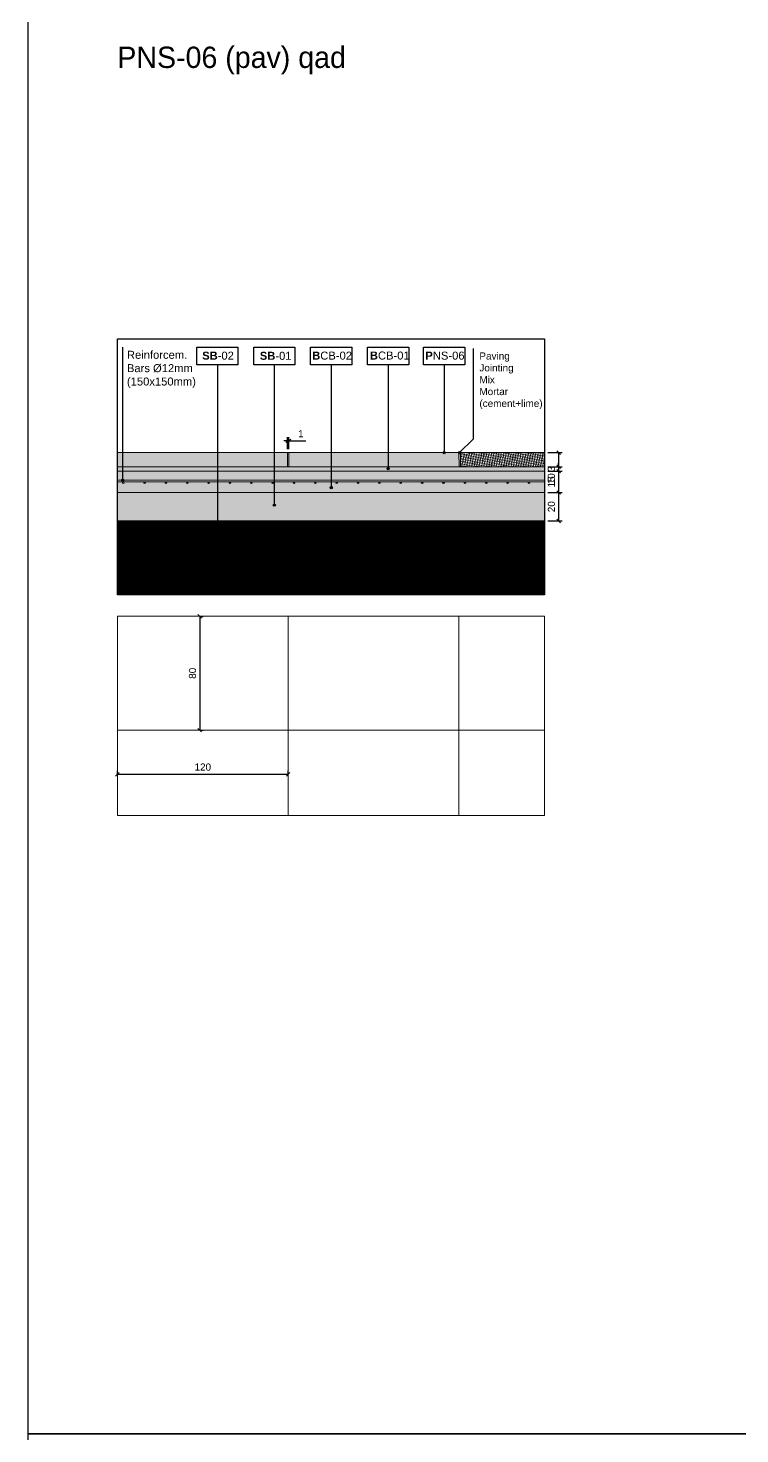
# Model space of a CAD drawing. Header units: metres. Extents: x -325 to 301, y -147 to 149.
# Drawn here: x 260.92 to 265.92, y 103.46 to 113.33 of the extents above; entities that cross this region are included whole.
import ezdxf

# ---------------------------------------------------------------- set-up
doc = ezdxf.new("R2010")
doc.units = ezdxf.units.M
doc.layers.get('Defpoints').update_dxf_attribs({"lineweight": 13})
doc.layers.add('-aux', color=50, linetype='Continuous', plot=False)
doc.layers.add('0-TX-1_25', color=7, linetype='Continuous', true_color=0x3f4f7f)
doc.layers.add('EIT_3 TR sorra', color=7, linetype='Continuous', true_color=0xd8ceb0)
for name, color, linetype, lineweight, true_color in [('02-L-Joints-Paviment_07_Natural Stone', 7, 'Continuous', 5, 0x998833), ('03-TR-Paviment_08_Natural Stone Bleachers', 7, 'Continuous', 5, 0xafad9d), ('3-TR tot_u', 7, 'Continuous', 5, 0x787878)]:
    doc.layers.add(name, color=color, linetype=linetype, lineweight=lineweight, true_color=true_color)
for name, color, linetype, lineweight in [('1-CM', 7, 'Continuous', 0), ('2-L-secció', 1, 'Continuous', 0), ('2-metall', 5, 'Continuous', 0), ('3-TR Seleccionat', 44, 'Continuous', 0), ('3-TR Tot-u', 37, 'Continuous', 0)]:
    doc.layers.add(name, color=color, linetype=linetype, lineweight=lineweight)
for name, color, linetype in [('A-KEYPLAN_HATCH', 7, 'Continuous'), ('A_TEXT_2', 7, 'Continuous'), ('EIT_0 Llegenda', 7, 'Continuous')]:
    doc.layers.add(name, color=color, linetype=linetype)
doc.styles.get("Standard").update_dxf_attribs({"font": 'arial.ttf'})
doc.styles.add('x-llegenda materials$0$ENGRAVERS', font='TT0586M.TTF')
doc.dimstyles.new('ISO-25', dxfattribs={"dimtxt": 0.1, "dimasz": 0.1, "dimexe": 0.1, "dimexo": 0.1, "dimgap": 0.1, "dimtad": 1, "dimdec": 0, "dimlfac": 100, "dimzin": 9, "dimtxsty": 'Standard', "dimblk": 'OBLIQUE', "dimcen": 0.1, "dimadec": 0, "dimazin": 0, "dimtfac": 1, "dimtdec": 0, "dimtmove": 0, "dimatfit": 3, "dimldrblk": 'OBLIQUE', "dimfxl": 1, "dimarcsym": 0})

# ---------------------------------------------------------------- blocks, each defined once
blk = doc.blocks.new('hatch keyplan 2')
at = {"layer": 'A-KEYPLAN_HATCH'}
blk.add_lwpolyline([(0, 0.00548), (0.01287, 0.00548), (0.01287, 0), (0, 0)], close=True, dxfattribs=at)
blk = doc.blocks.new('hatch keyplan')
at = {"layer": 'A-KEYPLAN_HATCH'}
blk.add_blockref('hatch keyplan 2', (1.43058, 0.85215), dxfattribs=at)
blk = doc.blocks.new('PNS06')
at = {"layer": 'A-KEYPLAN_HATCH', "xscale": 0.7124947396918078, "yscale": 0.7124947396918078, "zscale": 0.7124947396918078}
blk.add_blockref('hatch keyplan', (-1.01928, -0.60715), dxfattribs=at)
at = {"layer": 'A_TEXT_2', "insert": (-0.00057, 0.00291), "char_height": 0.0017812, "attachment_point": 1}
blk.add_mtext_dynamic_manual_height_columns('\\pi0.00098;{\\fArial|b1|i0|c0|p34;P}NS-06', width=0.0103753, gutter_width=0.01069, heights=[0], dxfattribs=at)
blk = doc.blocks.new('_Oblique')
at = {"color": 0, "lineweight": -2}
blk.add_line((-0.5, -0.5), (0.5, 0.5), dxfattribs=at)
blk = doc.blocks.new('*D776')
at = {"layer": '0-TX-1_25', "color": 0, "lineweight": -2, "transparency": 16777216}
for p, q in [((264.5741, 110.3516), (264.6739, 110.3516)), ((264.6489, 110.3516), (264.6489, 110.2516)), ((264.5741, 110.2516), (264.6739, 110.2516)), ((264.6489, 110.2516), (264.6489, 110.1099))]:
    blk.add_line(p, q, dxfattribs=at)
at = {"layer": 'Defpoints', "color": 0, "transparency": 16777216}
for p in [(264.5491, 110.3516), (264.5491, 110.2516), (264.6489, 110.2516)]:
    blk.add_point(p, dxfattribs=at)
at = {"layer": '0-TX-1_25', "color": 0, "lineweight": -2, "transparency": 16777216, "xscale": 0.025, "yscale": 0.025, "zscale": 0.025}
for p, rotation in [((264.6489, 110.3516), 90), ((264.6489, 110.2516), 270)]:
    blk.add_blockref('_Oblique', p, dxfattribs=dict(at, rotation=rotation))
at = {"layer": '0-TX-1_25', "color": 0, "transparency": 16777216, "insert": (264.5984, 110.1682), "char_height": 0.05, "attachment_point": 5, "rotation": 90}
blk.add_mtext('10', dxfattribs=at)
blk = doc.blocks.new('*D777')
at = {"layer": '0-TX-1_25', "color": 0, "lineweight": -2, "transparency": 16777216}
for p, q in [((264.5741, 110.0716), (264.6739, 110.0716)), ((264.6489, 110.0716), (264.6489, 109.8716)), ((264.5741, 109.8716), (264.6739, 109.8716))]:
    blk.add_line(p, q, dxfattribs=at)
at = {"layer": 'Defpoints', "color": 0, "transparency": 16777216}
for p in [(264.5491, 110.0716), (264.5491, 109.8716), (264.6489, 109.8716)]:
    blk.add_point(p, dxfattribs=at)
at = {"layer": '0-TX-1_25', "color": 0, "lineweight": -2, "transparency": 16777216, "xscale": 0.025, "yscale": 0.025, "zscale": 0.025}
for p, rotation in [((264.6489, 110.0716), 90), ((264.6489, 109.8716), 270)]:
    blk.add_blockref('_Oblique', p, dxfattribs=dict(at, rotation=rotation))
at = {"layer": '0-TX-1_25', "color": 0, "transparency": 16777216, "insert": (264.5984, 109.9716), "char_height": 0.05, "attachment_point": 5, "rotation": 90}
blk.add_mtext('20', dxfattribs=at)
blk = doc.blocks.new('*D778')
at = {"layer": '0-TX-1_25', "color": 0, "lineweight": -2, "transparency": 16777216}
for p, q in [((264.5741, 110.2216), (264.6739, 110.2216)), ((264.6489, 110.2216), (264.6489, 110.0716)), ((264.5741, 110.0716), (264.6739, 110.0716))]:
    blk.add_line(p, q, dxfattribs=at)
at = {"layer": 'Defpoints', "color": 0, "transparency": 16777216}
for p in [(264.5491, 110.2216), (264.5491, 110.0716), (264.6489, 110.0716)]:
    blk.add_point(p, dxfattribs=at)
at = {"layer": '0-TX-1_25', "color": 0, "lineweight": -2, "transparency": 16777216, "xscale": 0.025, "yscale": 0.025, "zscale": 0.025}
for p, rotation in [((264.6489, 110.2216), 90), ((264.6489, 110.0716), 270)]:
    blk.add_blockref('_Oblique', p, dxfattribs=dict(at, rotation=rotation))
at = {"layer": '0-TX-1_25', "color": 0, "transparency": 16777216, "insert": (264.5984, 110.1466), "char_height": 0.05, "attachment_point": 5, "rotation": 90}
blk.add_mtext('15', dxfattribs=at)
blk = doc.blocks.new('*D779')
at = {"layer": '0-TX-1_25', "color": 0, "lineweight": -2, "transparency": 16777216}
for p, q in [((264.5741, 110.2516), (264.6739, 110.2516)), ((264.6489, 110.2516), (264.6489, 110.2766)), ((264.6489, 110.2516), (264.6489, 110.2216)), ((264.5741, 110.2216), (264.6739, 110.2216)), ((264.6489, 110.2216), (264.6489, 110.1966))]:
    blk.add_line(p, q, dxfattribs=at)
at = {"layer": 'Defpoints', "color": 0, "transparency": 16777216}
for p in [(264.5491, 110.2516), (264.5491, 110.2216), (264.6489, 110.2216)]:
    blk.add_point(p, dxfattribs=at)
at = {"layer": '0-TX-1_25', "color": 0, "lineweight": -2, "transparency": 16777216, "xscale": 0.025, "yscale": 0.025, "zscale": 0.025}
for p, rotation in [((264.6489, 110.2516), 270), ((264.6489, 110.2216), 90)]:
    blk.add_blockref('_Oblique', p, dxfattribs=dict(at, rotation=rotation))
at = {"layer": '0-TX-1_25', "color": 0, "transparency": 16777216, "insert": (264.5984, 110.2366), "char_height": 0.05, "attachment_point": 5, "rotation": 90}
blk.add_mtext('3', dxfattribs=at)
blk = doc.blocks.new('SB-02')
at = {"layer": 'A-KEYPLAN_HATCH'}
blk.add_blockref('hatch keyplan', (-1.43058, -0.85215), dxfattribs=at)
at = {"layer": 'A_TEXT_2', "insert": (-0.0008, 0.00408), "char_height": 0.0025, "attachment_point": 1}
blk.add_mtext_dynamic_manual_height_columns('\\pi0.00249;{\\fArial|b1|i0|c0|p34;SB}-02', width=0.0145619, gutter_width=0.015, heights=[0], dxfattribs=at)
blk = doc.blocks.new('B-CB01')
at = {"layer": 'A-KEYPLAN_HATCH'}
blk.add_blockref('hatch keyplan', (-1.43058, -0.85215), dxfattribs=at)
at = {"layer": 'A_TEXT_2', "insert": (-0.0008, 0.00411), "char_height": 0.0025, "attachment_point": 1}
blk.add_mtext_dynamic_manual_height_columns('\\pi0.00152;{\\fArial|b1|i0|c0|p34;B}CB-01', width=0.0145619, gutter_width=0.015, heights=[0], dxfattribs=at)
blk = doc.blocks.new('B-CB02')
at = {"layer": 'A-KEYPLAN_HATCH'}
blk.add_blockref('hatch keyplan', (-1.43058, -0.85215), dxfattribs=at)
at = {"layer": 'A_TEXT_2', "insert": (-0.0008, 0.00409), "char_height": 0.0025, "attachment_point": 1}
blk.add_mtext_dynamic_manual_height_columns('\\pi0.00129;{\\fArial|b1|i0|c0|p34;B}CB-02', width=0.0145619, gutter_width=0.015, heights=[0], dxfattribs=at)
blk = doc.blocks.new('POINT')
at = {"layer": '0-TX-1_25'}
h = blk.add_hatch(dxfattribs=at)
h.set_pattern_fill('ANGLE', color=256)
h.set_pattern_definition([(0, (-83.747, -12.726), (0, 6.985), [5.08, -1.905]), (90, (-83.747, -12.726), (-6.985, 4e-16), [5.08, -1.905])])
edge = h.paths.add_edge_path()
edge.add_arc((0, 0), 0.0075, 0, 360)
h = blk.add_hatch(color=256, dxfattribs=at)
h.dxf.hatch_style = 1
edge = h.paths.add_edge_path()
edge.add_arc((0, 0), 0.0075, 0, 360)
blk.add_circle((0, 0), 0.0075, dxfattribs=at)
blk = doc.blocks.new('SB-01')
at = {"layer": 'A-KEYPLAN_HATCH'}
blk.add_blockref('hatch keyplan', (-1.43058, -0.85215), dxfattribs=at)
at = {"layer": 'A_TEXT_2', "insert": (-0.0008, 0.00403), "char_height": 0.0025, "attachment_point": 1}
blk.add_mtext_dynamic_manual_height_columns('\\pi0.00271;{\\fArial|b1|i0|c0|p34;SB}-01', width=0.0145619, gutter_width=0.015, heights=[0], dxfattribs=at)
blk = doc.blocks.new('*D780')
at = {"layer": '0-TX-1_25', "color": 0, "lineweight": -2, "transparency": 16777216}
for p, q in [((262.1274, 109.2007), (262.1524, 109.2007)), ((262.1274, 109.2007), (262.1274, 108.4016)), ((262.1274, 108.4016), (262.1524, 108.4016))]:
    blk.add_line(p, q, dxfattribs=at)
at = {"layer": 'Defpoints', "color": 0, "transparency": 16777216}
for p in [(262.1274, 109.2007), (262.1274, 108.4016), (262.1274, 108.4016)]:
    blk.add_point(p, dxfattribs=at)
at = {"layer": '0-TX-1_25', "color": 0, "lineweight": -2, "transparency": 16777216, "xscale": 0.025, "yscale": 0.025, "zscale": 0.025}
for p, rotation in [((262.1274, 109.2007), 90), ((262.1274, 108.4016), 270)]:
    blk.add_blockref('_Oblique', p, dxfattribs=dict(at, rotation=rotation))
at = {"layer": '0-TX-1_25', "color": 0, "transparency": 16777216, "insert": (262.0769, 108.8012), "char_height": 0.05, "attachment_point": 5, "rotation": 90}
blk.add_mtext('80', dxfattribs=at)
blk = doc.blocks.new('*D781')
at = {"layer": '0-TX-1_25', "color": 0, "lineweight": -2, "transparency": 16777216}
for p, q in [((261.5491, 108.0915), (261.5491, 108.1165)), ((261.5491, 108.0915), (262.7491, 108.0915)), ((262.7491, 108.0915), (262.7491, 108.1165))]:
    blk.add_line(p, q, dxfattribs=at)
at = {"layer": 'Defpoints', "color": 0, "transparency": 16777216}
for p in [(261.5491, 108.0915), (262.7491, 108.0915), (262.7491, 108.0915)]:
    blk.add_point(p, dxfattribs=at)
at = {"layer": '0-TX-1_25', "color": 0, "lineweight": -2, "transparency": 16777216, "xscale": 0.025, "yscale": 0.025, "zscale": 0.025, "rotation": 180}
blk.add_blockref('_Oblique', (261.5491, 108.0915), dxfattribs=at)
at = {"layer": '0-TX-1_25', "color": 0, "lineweight": -2, "transparency": 16777216, "xscale": 0.025, "yscale": 0.025, "zscale": 0.025}
blk.add_blockref('_Oblique', (262.7491, 108.0915), dxfattribs=at)
at = {"layer": '0-TX-1_25', "color": 0, "transparency": 16777216, "insert": (262.1491, 108.142), "char_height": 0.05, "attachment_point": 5}
blk.add_mtext('120', dxfattribs=at)
blk = doc.blocks.new('*D782')
at = {"layer": '0-TX-1_25', "color": 0, "lineweight": -2, "transparency": 16777216}
for p, q in [((262.7441, 110.3766), (262.7441, 110.4595)), ((262.7541, 110.3766), (262.7541, 110.4595)), ((262.7441, 110.4345), (262.7191, 110.4345)), ((262.7441, 110.4345), (262.7541, 110.4345)), ((262.7541, 110.4345), (262.8725, 110.4345))]:
    blk.add_line(p, q, dxfattribs=at)
at = {"layer": 'Defpoints', "color": 0, "transparency": 16777216}
for p in [(262.7441, 110.3516), (262.7541, 110.4345), (262.7541, 110.3516)]:
    blk.add_point(p, dxfattribs=at)
at = {"layer": '0-TX-1_25', "color": 0, "lineweight": -2, "transparency": 16777216, "xscale": 0.025, "yscale": 0.025, "zscale": 0.025}
blk.add_blockref('_Oblique', (262.7441, 110.4345), dxfattribs=at)
at = {"layer": '0-TX-1_25', "color": 0, "lineweight": -2, "transparency": 16777216, "xscale": 0.025, "yscale": 0.025, "zscale": 0.025, "rotation": 180}
blk.add_blockref('_Oblique', (262.7541, 110.4345), dxfattribs=at)
at = {"layer": '0-TX-1_25', "color": 0, "transparency": 16777216, "insert": (262.8383, 110.4846), "char_height": 0.05, "attachment_point": 5}
blk.add_mtext('1', dxfattribs=at)
blk = doc.blocks.new('*U2865')
at = {"layer": '2-metall'}
blk.add_circle((0.0412, -0.006), 0.006, dxfattribs=at)
blk = doc.blocks.new('*U2866')
at = {"layer": '2-metall', "color": 0, "linetype": 'ByBlock', "lineweight": -2, "transparency": 16777216}
for p in [(261.5491, 110.1466), (261.6991, 110.1466), (261.8491, 110.1466), (261.9991, 110.1466), (262.1491, 110.1466), (262.2991, 110.1466), (262.4491, 110.1466), (262.5991, 110.1466), (262.7491, 110.1466), (262.8991, 110.1466), (263.0491, 110.1466), (263.1991, 110.1466), (263.3491, 110.1466), (263.4991, 110.1466), (263.6491, 110.1466), (263.7991, 110.1466), (263.9491, 110.1466), (264.0991, 110.1466), (264.2491, 110.1466), (264.3991, 110.1466)]:
    blk.add_blockref('*U2865', p, dxfattribs=at)

msp = doc.modelspace()

# ---------------------------------------------------------------- hatches: boundary and pattern name
at = {"layer": '03-TR-Paviment_08_Natural Stone Bleachers'}
h = msp.add_hatch(dxfattribs=at)
h.set_pattern_fill('DASH', color=256, scale=0.002611, angle=233, style=0, double=1)
h.set_pattern_definition([(233, (3e-10, -20.7), (0.00163153231, -0.01160895562), [0.00828944353, -0.00828944353])])
h.paths.add_polyline_path([(262.7442, 110.2517), (262.7441, 110.3517), (261.5491, 110.3516), (261.5491, 110.2516)])
h = msp.add_hatch(dxfattribs=at)
h.set_pattern_fill('DASH', color=256, scale=0.002611, angle=233, style=0, double=1)
h.set_pattern_definition([(233, (1.205, -20.7), (0.00163153231, -0.01160895562), [0.00828944353, -0.00828944353])])
h.paths.add_polyline_path([(263.9492, 110.2517), (263.9491, 110.3517), (262.7541, 110.3516), (262.7541, 110.2516)])
h = msp.add_hatch(dxfattribs=at)
h.set_pattern_fill('DASH', color=256, scale=0.002611, angle=233, style=0, double=1)
h.set_pattern_definition([(233, (2.41, -20.7), (0.00163153231, -0.01160895562), [0.00828944353, -0.00828944353])])
h.paths.add_polyline_path([(264.5492, 110.2517), (264.5491, 110.3517), (263.9591, 110.3516), (263.9591, 110.2516)])
at = {"layer": '2-metall'}
h = msp.add_hatch(color=256, dxfattribs=at)
h.dxf.hatch_style = 1
edge = h.paths.add_edge_path()
edge.add_arc((261.5903, 110.1406), 0.006, 0, 360)
edge = h.paths.add_edge_path()
edge.add_arc((261.7403, 110.1406), 0.006, 0, 360)
edge = h.paths.add_edge_path()
edge.add_arc((261.8903, 110.1406), 0.006, 0, 360)
edge = h.paths.add_edge_path()
edge.add_arc((262.0403, 110.1406), 0.006, 0, 360)
edge = h.paths.add_edge_path()
edge.add_arc((262.1903, 110.1406), 0.006, 0, 360)
edge = h.paths.add_edge_path()
edge.add_arc((262.3403, 110.1406), 0.006, 0, 360)
edge = h.paths.add_edge_path()
edge.add_arc((262.4903, 110.1406), 0.006, 0, 360)
edge = h.paths.add_edge_path()
edge.add_arc((262.6403, 110.1406), 0.006, 0, 360)
edge = h.paths.add_edge_path()
edge.add_arc((262.7903, 110.1406), 0.006, 0, 360)
edge = h.paths.add_edge_path()
edge.add_arc((262.9403, 110.1406), 0.006, 0, 360)
edge = h.paths.add_edge_path()
edge.add_arc((263.0903, 110.1406), 0.006, 0, 360)
edge = h.paths.add_edge_path()
edge.add_arc((263.2403, 110.1406), 0.006, 0, 360)
edge = h.paths.add_edge_path()
edge.add_arc((263.3903, 110.1406), 0.006, 0, 360)
edge = h.paths.add_edge_path()
edge.add_arc((263.5403, 110.1406), 0.006, 0, 360)
edge = h.paths.add_edge_path()
edge.add_arc((263.6903, 110.1406), 0.006, 0, 360)
edge = h.paths.add_edge_path()
edge.add_arc((263.8403, 110.1406), 0.006, 0, 360)
edge = h.paths.add_edge_path()
edge.add_arc((263.9903, 110.1406), 0.006, 0, 360)
edge = h.paths.add_edge_path()
edge.add_arc((264.1403, 110.1406), 0.006, 0, 360)
edge = h.paths.add_edge_path()
edge.add_arc((264.2903, 110.1406), 0.006, 0, 360)
edge = h.paths.add_edge_path()
edge.add_arc((264.4403, 110.1406), 0.006, 0, 360)
h = msp.add_hatch(color=256, dxfattribs=at)
h.dxf.hatch_style = 1
edge = h.paths.add_edge_path()
edge.add_arc((261.7403, 110.1406), 0.006, 0, 360)
h = msp.add_hatch(color=256, dxfattribs=at)
h.dxf.hatch_style = 1
edge = h.paths.add_edge_path()
edge.add_arc((261.8903, 110.1406), 0.006, 0, 360)
h = msp.add_hatch(color=256, dxfattribs=at)
h.dxf.hatch_style = 1
edge = h.paths.add_edge_path()
edge.add_arc((262.0403, 110.1406), 0.006, 0, 360)
h = msp.add_hatch(color=256, dxfattribs=at)
h.dxf.hatch_style = 1
edge = h.paths.add_edge_path()
edge.add_arc((262.1903, 110.1406), 0.006, 0, 360)
h = msp.add_hatch(color=256, dxfattribs=at)
h.dxf.hatch_style = 1
edge = h.paths.add_edge_path()
edge.add_arc((262.3403, 110.1406), 0.006, 0, 360)
h = msp.add_hatch(color=256, dxfattribs=at)
h.dxf.hatch_style = 1
edge = h.paths.add_edge_path()
edge.add_arc((262.4903, 110.1406), 0.006, 0, 360)
h = msp.add_hatch(color=256, dxfattribs=at)
h.dxf.hatch_style = 1
edge = h.paths.add_edge_path()
edge.add_arc((262.6403, 110.1406), 0.006, 0, 360)
h = msp.add_hatch(color=256, dxfattribs=at)
h.dxf.hatch_style = 1
edge = h.paths.add_edge_path()
edge.add_arc((262.7903, 110.1406), 0.006, 0, 360)
h = msp.add_hatch(color=256, dxfattribs=at)
h.dxf.hatch_style = 1
edge = h.paths.add_edge_path()
edge.add_arc((262.9403, 110.1406), 0.006, 0, 360)
h = msp.add_hatch(color=256, dxfattribs=at)
h.dxf.hatch_style = 1
edge = h.paths.add_edge_path()
edge.add_arc((263.0903, 110.1406), 0.006, 0, 360)
h = msp.add_hatch(color=256, dxfattribs=at)
h.dxf.hatch_style = 1
edge = h.paths.add_edge_path()
edge.add_arc((263.2403, 110.1406), 0.006, 0, 360)
h = msp.add_hatch(color=256, dxfattribs=at)
h.dxf.hatch_style = 1
edge = h.paths.add_edge_path()
edge.add_arc((263.3903, 110.1406), 0.006, 0, 360)
h = msp.add_hatch(color=256, dxfattribs=at)
h.dxf.hatch_style = 1
edge = h.paths.add_edge_path()
edge.add_arc((263.5403, 110.1406), 0.006, 0, 360)
h = msp.add_hatch(color=256, dxfattribs=at)
h.dxf.hatch_style = 1
edge = h.paths.add_edge_path()
edge.add_arc((263.6903, 110.1406), 0.006, 0, 360)
h = msp.add_hatch(color=256, dxfattribs=at)
h.dxf.hatch_style = 1
edge = h.paths.add_edge_path()
edge.add_arc((263.8403, 110.1406), 0.006, 0, 360)
h = msp.add_hatch(color=256, dxfattribs=at)
h.dxf.hatch_style = 1
edge = h.paths.add_edge_path()
edge.add_arc((263.9903, 110.1406), 0.006, 0, 360)
h = msp.add_hatch(color=256, dxfattribs=at)
h.dxf.hatch_style = 1
edge = h.paths.add_edge_path()
edge.add_arc((264.1403, 110.1406), 0.006, 0, 360)
h = msp.add_hatch(color=256, dxfattribs=at)
h.dxf.hatch_style = 1
edge = h.paths.add_edge_path()
edge.add_arc((264.2903, 110.1406), 0.006, 0, 360)
h = msp.add_hatch(color=256, dxfattribs=at)
h.dxf.hatch_style = 1
edge = h.paths.add_edge_path()
edge.add_arc((264.4403, 110.1406), 0.006, 0, 360)
at = {"layer": '3-TR Seleccionat'}
h = msp.add_hatch(dxfattribs=at)
h.set_pattern_fill('ANSI31', color=256, scale=0.002, angle=225, style=0)
h.set_pattern_definition([(270, (90, -20.7), (0.00635, -1e-18), [])])
h.paths.add_polyline_path([(261.5491, 109.3516), (264.5491, 109.3516), (264.5491, 109.8716), (261.5491, 109.8716)])
at = {"layer": '3-TR Tot-u'}
h = msp.add_hatch(dxfattribs=at)
h.set_pattern_fill('EARTH', color=256, scale=0.005, style=0)
h.set_pattern_definition([(0, (80, -20.83), (0.03175, 0.03175), [0.03175, -0.03175]), (0, (80, -20.818094), (0.03175, 0.03175), [0.03175, -0.03175]), (0, (80, -20.806187), (0.03175, 0.03175), [0.03175, -0.03175]), (90, (80.00397, -20.80222), (-0.03175, 0.03175), [0.03175, -0.03175]), (90, (80.015875, -20.80222), (-0.03175, 0.03175), [0.03175, -0.03175]), (90, (80.02778, -20.80222), (-0.03175, 0.03175), [0.03175, -0.03175])])
h.paths.add_polyline_path([(264.5491, 110.0716), (261.5491, 110.0716), (261.5491, 109.8716), (264.5491, 109.8716)])
at = {"layer": '3-TR tot_u'}
h = msp.add_hatch(dxfattribs=at)
h.set_pattern_fill('AR-CONC', color=256, scale=0.0002, angle=90.26641)
h.set_pattern_definition([(140.266414, (227.234448, 42.50262), (0.003018359, 0.036451363), [0.00381, -0.04191]), (85.266414, (227.234448, 42.50262), (-0.038178181, -0.007226283), [0.003048, -0.033528117]), (190.71786, (227.2347, 42.505657), (-0.035159821, 0.02922508), [0.003238002, -0.035618049]), (136.450614, (227.22429, 42.50257), (0.008156283, 0.05425432), [0.005715, -0.062865]), (186.90197, (227.22497, 42.507093), (-0.049705466, 0.047250218), [0.004857005, -0.05342712]), (81.450565, (227.22429, 42.50257), (-0.049705466, 0.047250218), [0.004571993, -0.050291946]), (111.266414, (227.226804, 42.507664), (0.020311824, 0.030417653), [0.00381, -0.04191]), (56.266414, (227.226804, 42.507664), (-0.036894668, 0.012188985), [0.003048, -0.033528]), (161.71786, (227.228497, 42.5102), (-0.016582845, 0.042606638), [0.003238002, -0.035617988]), (127.766414, (227.234448, 42.50262), (-0.0169136972, 0.0005390813), [0, -0.0331216, 0, -0.034036, 0, -0.033655]), (97.766414, (227.234448, 42.50262), (-0.020098038, 0.0132706243), [0, -0.0194056, 0, -0.0323596, 0, -0.012827]), (57.766414, (227.2345, 42.491291), (0.0010196429, 0.0271231534), [0, -0.0127, 0, -0.039624, 0, -0.052578]), (47.766414, (227.234524, 42.486211), (-0.005222997, 0.0296018704), [0, -0.01651, 0, -0.0263144, 0, -0.037338])])
h.paths.add_polyline_path([(261.5491, 110.1586), (264.5491, 110.1586), (264.5491, 110.2216), (261.5491, 110.2216)])
edge = h.paths.add_edge_path()
edge.add_line((264.5491, 110.1466), (264.4407, 110.1466))
edge.add_arc((264.4403, 110.1406), 0.006, 86.18476, 93.81524)
edge.add_line((264.4399, 110.1466), (264.2907, 110.1466))
edge.add_arc((264.2903, 110.1406), 0.006, 86.18476, 93.81524)
edge.add_line((264.2899, 110.1466), (264.1407, 110.1466))
edge.add_arc((264.1403, 110.1406), 0.006, 86.18476, 93.81524)
edge.add_line((264.1399, 110.1466), (263.9907, 110.1466))
edge.add_arc((263.9903, 110.1406), 0.006, 86.18476, 93.81524)
edge.add_line((263.9899, 110.1466), (263.8407, 110.1466))
edge.add_arc((263.8403, 110.1406), 0.006, 86.18476, 93.81524)
edge.add_line((263.8399, 110.1466), (263.6907, 110.1466))
edge.add_arc((263.6903, 110.1406), 0.006, 86.18476, 93.81524)
edge.add_line((263.6899, 110.1466), (263.5407, 110.1466))
edge.add_arc((263.5403, 110.1406), 0.006, 86.18476, 93.81524)
edge.add_line((263.5399, 110.1466), (263.3907, 110.1466))
edge.add_arc((263.3903, 110.1406), 0.006, 86.18476, 93.81524)
edge.add_line((263.3899, 110.1466), (263.2407, 110.1466))
edge.add_arc((263.2403, 110.1406), 0.006, 86.18476, 93.81524)
edge.add_line((263.2399, 110.1466), (263.0907, 110.1466))
edge.add_arc((263.0903, 110.1406), 0.006, 86.18476, 93.81524)
edge.add_line((263.0899, 110.1466), (262.9407, 110.1466))
edge.add_arc((262.9403, 110.1406), 0.006, 86.18476, 93.81524)
edge.add_line((262.9399, 110.1466), (262.7907, 110.1466))
edge.add_arc((262.7903, 110.1406), 0.006, 86.18476, 93.81524)
edge.add_line((262.7899, 110.1466), (262.6407, 110.1466))
edge.add_arc((262.6403, 110.1406), 0.006, 86.18476, 93.81524)
edge.add_line((262.6399, 110.1466), (262.4907, 110.1466))
edge.add_arc((262.4903, 110.1406), 0.006, 86.18476, 93.81524)
edge.add_line((262.4899, 110.1466), (262.3407, 110.1466))
edge.add_arc((262.3403, 110.1406), 0.006, 86.18476, 93.81524)
edge.add_line((262.3399, 110.1466), (262.1907, 110.1466))
edge.add_arc((262.1903, 110.1406), 0.006, 86.18476, 93.81524)
edge.add_line((262.1899, 110.1466), (262.0407, 110.1466))
edge.add_arc((262.0403, 110.1406), 0.006, 86.18476, 93.81524)
edge.add_line((262.0399, 110.1466), (261.8907, 110.1466))
edge.add_arc((261.8903, 110.1406), 0.006, 86.18476, 93.81524)
edge.add_line((261.8899, 110.1466), (261.7407, 110.1466))
edge.add_arc((261.7403, 110.1406), 0.006, 86.18476, 93.81524)
edge.add_line((261.7399, 110.1466), (261.5907, 110.1466))
edge.add_arc((261.5903, 110.1406), 0.006, 86.18476, 93.81524)
edge.add_line((261.5899, 110.1466), (261.5491, 110.1466))
edge.add_line((261.5491, 110.1466), (261.5491, 110.0716))
edge.add_line((261.5491, 110.0716), (261.5621, 110.0716))
edge.add_line((261.5621, 110.0716), (264.5491, 110.0716))
edge.add_line((264.5491, 110.0716), (264.5491, 110.1466))
at = {"layer": 'EIT_3 TR sorra'}
h = msp.add_hatch(dxfattribs=at)
h.set_pattern_fill('ANSI36', color=256, scale=0.001075, angle=-0.58531, style=0, double=1)
h.set_pattern_definition([(44.4146932, (50, -20.7), (0.001877787426, 0.0066181336), [0.0085328125, -0.0017065625, 0, -0.0017065625])])
h.paths.add_polyline_path([(261.5491, 110.2516), (262.7442, 110.2517), (262.7441, 110.3517), (262.7541, 110.3516), (262.7541, 110.2516), (263.9492, 110.2518), (263.9491, 110.3515), (263.9591, 110.3515), (263.9591, 110.2517), (264.5491, 110.2516), (264.5491, 110.2216), (261.5491, 110.2216)])

# ---------------------------------------------------------------- linework, layer by layer
at = {"layer": '-aux'}
for points in [[(260.9223, 113.4567), (270.9223, 113.4567), (270.9223, 103.4567), (260.9223, 103.4567)], [(261.5491, 111.1516), (264.5491, 111.1516), (264.5491, 109.3516), (261.5491, 109.3516)], [(260.9223, 103.4567), (270.9223, 103.4567), (270.9223, 93.4567), (260.9223, 93.4567)]]:
    msp.add_lwpolyline(points, close=True, dxfattribs=at)
msp.add_lwpolyline([(261.5491, 109.3516), (261.5491, 111.1516), (264.5491, 111.1516), (264.5491, 109.3516)], dxfattribs=at)
at = {"layer": '0-TX-1_25'}
for points in [[(261.5864, 111.0924), (261.5864, 110.1586)], [(264.0489, 111.0844), (264.0489, 110.4462)], [(262.2517, 110.9695), (262.2517, 109.6904)], [(262.6517, 110.9695), (262.6517, 109.9822)], [(263.0517, 110.9695), (263.0517, 110.1056)], [(263.4517, 110.9695), (263.4517, 110.2387)], [(263.8448, 110.9695), (263.8448, 110.3516)], [(263.9532, 110.3516), (264.0489, 110.4462)]]:
    msp.add_lwpolyline(points, dxfattribs=at)
at = {"layer": '02-L-Joints-Paviment_07_Natural Stone'}
for points in [[(262.7491, 107.8016), (262.7491, 109.2016)], [(263.9491, 107.8016), (263.9491, 109.2016)], [(264.5491, 108.4016), (261.5491, 108.4016)]]:
    msp.add_lwpolyline(points, dxfattribs=at)
at = {"layer": '1-CM'}
for points in [[(261.5491, 110.2516), (262.7442, 110.2517), (262.7441, 110.3517), (261.5491, 110.3516)], [(262.7541, 110.2516), (263.9492, 110.2517), (263.9491, 110.3517), (262.7541, 110.3516)], [(263.9591, 110.2516), (264.5492, 110.2517), (264.5491, 110.3517), (263.9591, 110.3516)]]:
    msp.add_lwpolyline(points, close=True, dxfattribs=at)
for points in [[(261.5491, 110.3516), (264.5491, 110.3516)], [(261.5491, 110.2516), (264.5491, 110.2516)], [(261.5491, 110.2516), (262.8491, 110.2516)], [(261.5491, 110.2516), (264.5491, 110.2516)], [(261.5491, 110.2516), (262.8491, 110.2516)], [(261.5491, 110.2216), (264.5491, 110.2216)], [(261.5491, 110.2216), (262.8464, 110.2216)], [(261.5491, 110.0716), (264.5491, 110.0716)], [(261.5491, 110.0716), (263.1718, 110.0716)], [(261.5491, 109.8716), (264.5491, 109.8716)]]:
    msp.add_lwpolyline(points, dxfattribs=at)
at = {"layer": '2-L-secció'}
for p, q in [((261.5491, 110.3516), (261.5491, 109.3516)), ((264.5491, 110.3516), (264.5491, 109.3516))]:
    msp.add_line(p, q, dxfattribs=at)
msp.add_lwpolyline([(261.5491, 109.2016), (264.5491, 109.2016), (264.5491, 107.8016), (261.5491, 107.8016)], close=True, dxfattribs=at)
at = {"layer": '2-metall'}
for points in [[(261.5491, 110.1586), (264.5491, 110.1586)], [(261.5491, 110.1466), (264.5491, 110.1466)]]:
    msp.add_lwpolyline(points, dxfattribs=at)

# ---------------------------------------------------------------- block references
at = {"color": 244, "true_color": 0x991b1e, "xscale": 31.57918051399461, "yscale": 31.57918051399461, "zscale": 31.57918051399461}
msp.add_blockref('PNS06', (263.7, 110.9695), dxfattribs=at)
at = {"layer": '0-TX-1_25', "xscale": 22.5, "yscale": 22.5, "zscale": 22.5}
for name, p in [('SB-02', (262.1069, 110.9695)), ('SB-01', (262.5069, 110.9695)), ('B-CB02', (262.9069, 110.9695)), ('B-CB01', (263.3069, 110.9695))]:
    msp.add_blockref(name, p, dxfattribs=at)
at = {"layer": '0-TX-1_25'}
for p in [(263.8448, 110.3516), (263.9532, 110.3516), (263.4517, 110.2387), (263.4517, 110.2387), (261.5864, 110.1586), (263.0517, 110.1056), (262.6517, 109.9822), (262.2517, 109.6904)]:
    msp.add_blockref('POINT', p, dxfattribs=at)
at = {"layer": '2-metall'}
msp.add_blockref('*U2866', (0, 0), dxfattribs=at)

# ---------------------------------------------------------------- texts
at = {"layer": '0-TX-1_25', "char_height": 0.05625, "attachment_point": 1}
for s, width, insert in [('Reinforcem.\\PBars Ø12mm\\P(150x150mm)', 0.521632, (261.6164, 111.0671)), ('{\\H0.88889x;Paving Jointing Mix Mortar\\P(cement+lime)}', 0.327643, (264.0923, 111.0559))]:
    msp.add_mtext_dynamic_manual_height_columns(s, width=width, gutter_width=0.3375, heights=[0], dxfattribs=dict(at, insert=insert))
at = {"layer": 'EIT_0 Llegenda', "insert": (261.5491, 113.2045), "char_height": 0.15, "width": 19.210099, "attachment_point": 1, "style": 'x-llegenda materials$0$ENGRAVERS'}
msp.add_mtext('PNS-06 (pav) qad', dxfattribs=at)

# ---------------------------------------------------------------- dimensions: what is measured, and where the dimension line sits
at = {"layer": '0-TX-1_25'}
for base, p1, p2, picture, middle in [((262.7541, 110.4345), (262.7441, 110.3516), (262.7541, 110.3516), '*D782', (262.8383, 110.4846)), ((262.7491, 108.0915), (261.5491, 108.0915), (262.7491, 108.0915), '*D781', (262.1491, 108.142))]:
    dim = msp.add_linear_dim(base=base, p1=p1, p2=p2, dimstyle='ISO-25', override={"dimtxt": 0.05, "dimasz": 0.025, "dimexe": 0.025, "dimexo": 0.025, "dimgap": 0.025, "dimblk1": 'Oblique', "dimblk2": 'Oblique', "dimsah": 1, "dimfxl": 0.1, "dimfxlon": 1, "dimarcsym": 1}, dxfattribs=at)
    dim.commit()
    dim.dimension.update_dxf_attribs({"geometry": picture, "text_midpoint": middle})
for base, p1, p2, picture, middle in [((264.6489, 110.2516), (264.5491, 110.3516), (264.5491, 110.2516), '*D776', (264.5984, 110.1682)), ((264.6489, 110.0716), (264.5491, 110.2216), (264.5491, 110.0716), '*D778', (264.5984, 110.1466)), ((264.6489, 109.8716), (264.5491, 110.0716), (264.5491, 109.8716), '*D777', (264.5984, 109.9716)), ((262.1274, 108.4016), (262.1274, 109.2007), (262.1274, 108.4016), '*D780', (262.0769, 108.8012))]:
    dim = msp.add_linear_dim(base=base, p1=p1, p2=p2, angle=90, dimstyle='ISO-25', override={"dimtxt": 0.05, "dimasz": 0.025, "dimexe": 0.025, "dimexo": 0.025, "dimgap": 0.025, "dimblk1": 'Oblique', "dimblk2": 'Oblique', "dimsah": 1, "dimfxl": 0.1, "dimfxlon": 1, "dimarcsym": 1}, dxfattribs=at)
    dim.commit()
    dim.dimension.update_dxf_attribs({"geometry": picture, "text_midpoint": middle})
dim = msp.add_linear_dim(base=(264.6489, 110.2216), p1=(264.5491, 110.2516), p2=(264.5491, 110.2216), angle=90, dimstyle='ISO-25', override={"dimtxt": 0.05, "dimasz": 0.025, "dimexe": 0.025, "dimexo": 0.025, "dimgap": 0.025, "dimblk1": 'Oblique', "dimblk2": 'Oblique', "dimsah": 1, "dimfxl": 0.1, "dimfxlon": 1, "dimarcsym": 1}, dxfattribs=at)
dim.commit()
dim.dimension.update_dxf_attribs({"geometry": '*D779', "text_midpoint": (264.6489, 110.2366), "dimtype": 160})

doc.saveas('drawing.dxf')
